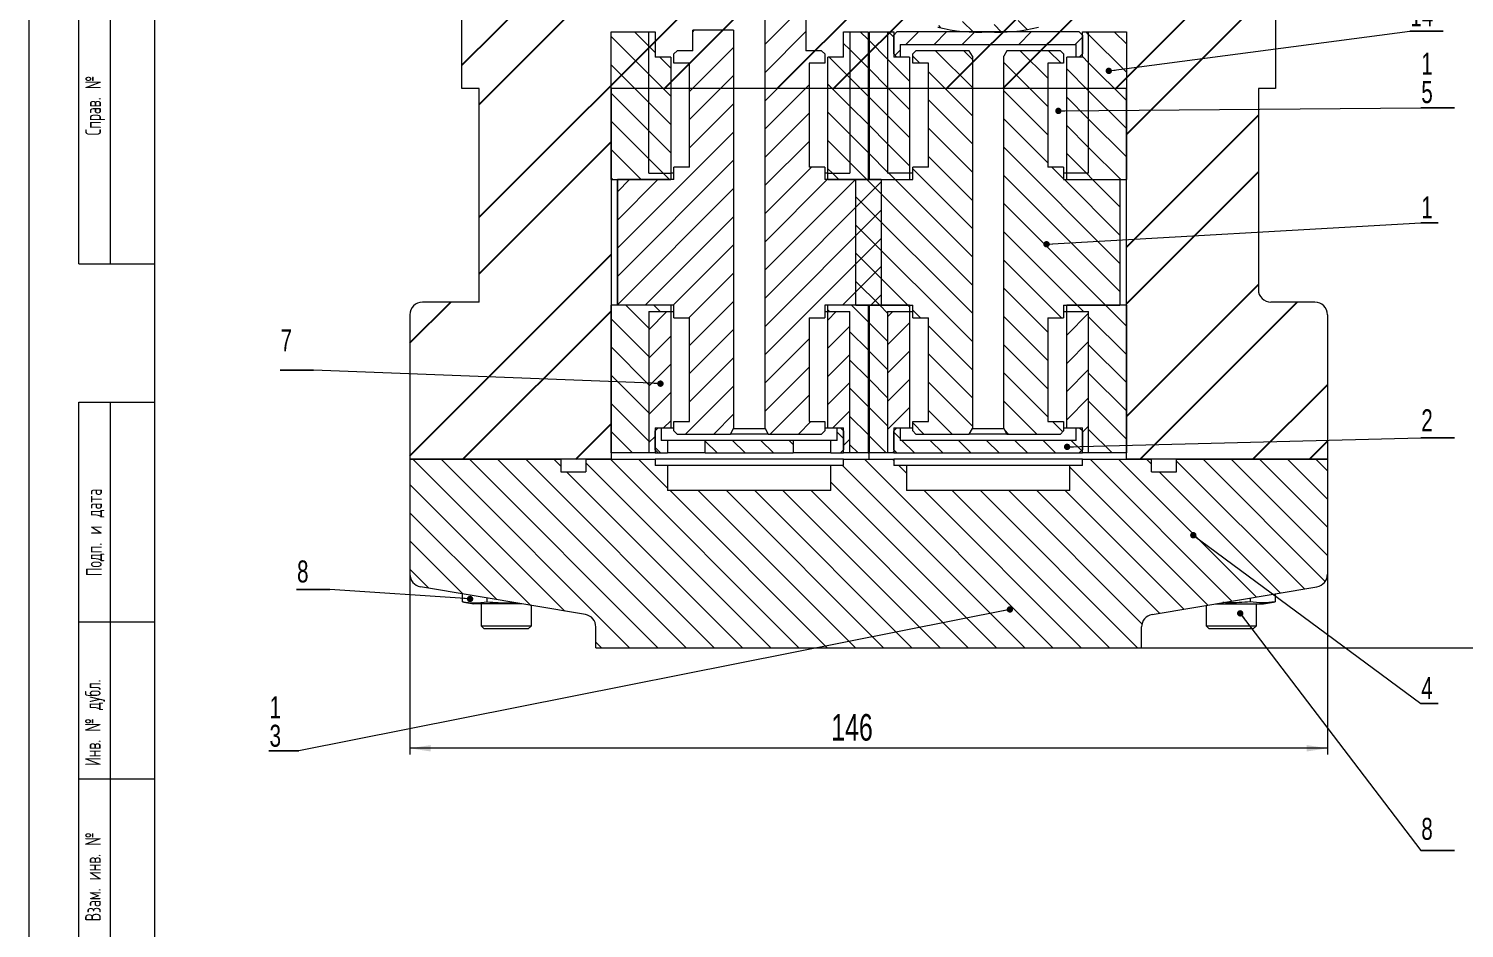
# Model space of a CAD drawing. Header units: millimetres. Extents: x 0 to 420, y -122 to 297.
# Drawn here: x 0 to 228.4, y 66.3 to 209.4 of the extents above; entities that cross this region are included whole.
import ezdxf

# ---------------------------------------------------------------- set-up
doc = ezdxf.new("R2010")
doc.units = ezdxf.units.MM
doc.layers.add('ОСЕВЫЕ', color=7, linetype='Continuous')
doc.styles.add('SLDTEXTSTYLE0', font='TXT', dxfattribs={"width": 0.7})
doc.styles.add('SLDTEXTSTYLE3', font='TXT', dxfattribs={"width": 0.605, "bigfont": 'bigfont'})
doc.dimstyles.new('SLDDIMSTYLE0', dxfattribs={"dimtxt": 4.10931, "dimasz": 3.302, "dimexe": 0, "dimexo": 0.0625, "dimgap": 1.027327, "dimtad": 2, "dimdec": 3, "dimrnd": 1e-09, "dimzin": 12, "dimdsep": 46, "dimtxsty": 'SLDTEXTSTYLE0', "dimsah": 1, "dimcen": 0.09, "dimadec": 0, "dimazin": 3, "dimtfac": 1, "dimtdec": 3, "dimtofl": 0, "dimtmove": 0, "dimatfit": 3, "dimfxl": 1, "dimfrac": 2, "dimtolj": 1, "dimtzin": 12, "dimarcsym": 0})

# ---------------------------------------------------------------- blocks, each defined once
blk = doc.blocks.new('SW_NOTE_2')
at = {"color": 0, "linetype": 'Continuous', "lineweight": 0}
for p, q in [((-0.1, -4.18), (4.64, -4.18)), ((4.64, -4.18), (-0.1, -4.18)), ((-0.1, -4.18), (4.64, -4.18)), ((4.64, -4.18), (-0.1, -4.18)), ((-0.1, -4.18), (4.64, -4.18)), ((4.64, -4.18), (-0.1, -4.18))]:
    blk.add_line(p, q, dxfattribs=at)
at = {"color": 0, "linetype": 'Continuous', "lineweight": 0, "char_height": 3.5, "attachment_point": 1, "style": 'SLDTEXTSTYLE0'}
for s, insert in [('1', (0, 4.51)), ('3', (0, -0.01))]:
    blk.add_mtext(s, dxfattribs=dict(at, insert=insert))
blk = doc.blocks.new('_DOT')
at = {"color": 0, "linetype": 'ByBlock', "lineweight": -2}
blk.add_line((-0.5, 0), (-1, 0), dxfattribs=at)
at = {"color": 0, "linetype": 'ByBlock', "const_width": 0.5}
blk.add_lwpolyline([(-0.25, 0, 1), (0.25, 0, 1)], format="xyb", close=True, dxfattribs=at)
blk = doc.blocks.new('_D_1')
at = {"color": 7, "linetype": 'Continuous', "lineweight": 0}
for p, q in [((121.06, 258.93), (259.66, 258.93)), ((258.66, 258.93), (258.66, 110.93)), ((177.08, 110.93), (259.66, 110.93))]:
    blk.add_line(p, q, dxfattribs=at)
for points in [[(258.66, 258.93), (258.15, 255.63), (259.17, 255.63)], [(258.66, 110.93), (259.17, 114.23), (258.15, 114.23)]]:
    blk.add_solid(points, dxfattribs=at)
at = {"color": 7, "linetype": 'Continuous', "lineweight": 0, "insert": (253.2, 174.56), "char_height": 4.233, "attachment_point": 1, "rotation": 90, "style": 'SLDTEXTSTYLE0'}
blk.add_mtext('148', dxfattribs=at)
blk = doc.blocks.new('_D_2')
at = {"color": 7, "linetype": 'Continuous', "lineweight": 0}
for p, q in [((60.66, 140.93), (60.66, 93.93)), ((206.66, 140.93), (206.66, 93.93)), ((206.66, 94.93), (60.66, 94.93))]:
    blk.add_line(p, q, dxfattribs=at)
for points in [[(60.66, 94.93), (63.96, 94.42), (63.96, 95.44)], [(206.66, 94.93), (203.36, 95.44), (203.36, 94.42)]]:
    blk.add_solid(points, dxfattribs=at)
at = {"color": 7, "linetype": 'Continuous', "lineweight": 0, "insert": (127.7, 100.38), "char_height": 4.233, "attachment_point": 1, "style": 'SLDTEXTSTYLE0'}
blk.add_mtext('146', dxfattribs=at)
blk = doc.blocks.new('SW_NOTE_8')
at = {"color": 0, "linetype": 'Continuous', "lineweight": 0}
for p, q in [((-0.08, 0.25), (5.25, 0.25)), ((5.25, 0.25), (-0.08, 0.25)), ((-0.08, 0.25), (5.25, 0.25)), ((5.25, 0.25), (-0.08, 0.25)), ((-0.08, 0.25), (5.25, 0.25)), ((5.25, 0.25), (-0.08, 0.25))]:
    blk.add_line(p, q, dxfattribs=at)
at = {"color": 0, "linetype": 'Continuous', "lineweight": 0, "insert": (0, 4.51), "char_height": 3.5, "attachment_point": 1, "style": 'SLDTEXTSTYLE0'}
blk.add_mtext('14', dxfattribs=at)
blk = doc.blocks.new('SW_NOTE_9')
at = {"color": 0, "linetype": 'Continuous', "lineweight": 0}
for p, q in [((-0.05, -4.24), (5.27, -4.24)), ((5.27, -4.24), (-0.05, -4.24)), ((-0.05, -4.24), (5.27, -4.24)), ((5.27, -4.24), (-0.05, -4.24)), ((-0.05, -4.24), (5.27, -4.24)), ((5.27, -4.24), (-0.05, -4.24))]:
    blk.add_line(p, q, dxfattribs=at)
at = {"color": 0, "linetype": 'Continuous', "lineweight": 0, "char_height": 3.5, "attachment_point": 1, "style": 'SLDTEXTSTYLE0'}
for s, insert in [('1', (0, 4.51)), ('5', (0, -0.01))]:
    blk.add_mtext(s, dxfattribs=dict(at, insert=insert))
blk = doc.blocks.new('SW_NOTE_10')
at = {"color": 0, "linetype": 'Continuous', "lineweight": 0}
for p, q in [((-0.05, 0.28), (2.67, 0.28)), ((2.67, 0.28), (-0.05, 0.28)), ((-0.05, 0.28), (2.67, 0.28)), ((2.67, 0.28), (-0.05, 0.28)), ((-0.05, 0.28), (2.67, 0.28)), ((2.67, 0.28), (-0.05, 0.28))]:
    blk.add_line(p, q, dxfattribs=at)
at = {"color": 0, "linetype": 'Continuous', "lineweight": 0, "insert": (0, 4.51), "char_height": 3.5, "attachment_point": 1, "style": 'SLDTEXTSTYLE0'}
blk.add_mtext('1', dxfattribs=at)
blk = doc.blocks.new('SW_NOTE_11')
at = {"color": 0, "linetype": 'Continuous', "lineweight": 0}
for p, q in [((-0.05, -0.04), (5.27, -0.04)), ((5.27, -0.04), (-0.05, -0.04)), ((-0.05, -0.04), (5.27, -0.04)), ((5.27, -0.04), (-0.05, -0.04)), ((-0.05, -0.04), (5.27, -0.04)), ((5.27, -0.04), (-0.05, -0.04))]:
    blk.add_line(p, q, dxfattribs=at)
at = {"color": 0, "linetype": 'Continuous', "lineweight": 0, "insert": (0, 4.51), "char_height": 3.5, "attachment_point": 1, "style": 'SLDTEXTSTYLE0'}
blk.add_mtext('2', dxfattribs=at)
blk = doc.blocks.new('SW_NOTE_12')
at = {"color": 0, "linetype": 'Continuous', "lineweight": 0}
for p, q in [((-0.05, 0.29), (2.67, 0.29)), ((2.67, 0.29), (-0.05, 0.29)), ((-0.05, 0.29), (2.67, 0.29)), ((2.67, 0.29), (-0.05, 0.29)), ((-0.05, 0.29), (2.67, 0.29)), ((2.67, 0.29), (-0.05, 0.29))]:
    blk.add_line(p, q, dxfattribs=at)
at = {"color": 0, "linetype": 'Continuous', "lineweight": 0, "insert": (0, 4.51), "char_height": 3.5, "attachment_point": 1, "style": 'SLDTEXTSTYLE0'}
blk.add_mtext('4', dxfattribs=at)
blk = doc.blocks.new('SW_NOTE_13')
at = {"color": 0, "linetype": 'Continuous', "lineweight": 0}
for p, q in [((-0.05, -0.7), (5.27, -0.7)), ((5.27, -0.7), (-0.05, -0.7)), ((-0.05, -0.7), (5.27, -0.7)), ((5.27, -0.7), (-0.05, -0.7)), ((-0.05, -0.7), (5.27, -0.7)), ((5.27, -0.7), (-0.05, -0.7))]:
    blk.add_line(p, q, dxfattribs=at)
at = {"color": 0, "linetype": 'Continuous', "lineweight": 0, "insert": (0, 4.51), "char_height": 3.5, "attachment_point": 1, "style": 'SLDTEXTSTYLE0'}
blk.add_mtext('8', dxfattribs=at)
blk = doc.blocks.new('SW_NOTE_14')
at = {"color": 0, "linetype": 'Continuous', "lineweight": 0}
for p, q in [((-0.1, -0.12), (5.23, -0.12)), ((5.23, -0.12), (-0.1, -0.12)), ((-0.1, -0.12), (5.23, -0.12)), ((5.23, -0.12), (-0.1, -0.12)), ((-0.1, -0.12), (5.23, -0.12)), ((5.23, -0.12), (-0.1, -0.12))]:
    blk.add_line(p, q, dxfattribs=at)
at = {"color": 0, "linetype": 'Continuous', "lineweight": 0, "insert": (0, 4.51), "char_height": 3.5, "attachment_point": 1, "style": 'SLDTEXTSTYLE0'}
blk.add_mtext('8', dxfattribs=at)
blk = doc.blocks.new('SW_NOTE_15')
at = {"color": 0, "linetype": 'Continuous', "lineweight": 0}
for p, q in [((-0.07, -2.01), (5.25, -2.01)), ((5.25, -2.01), (-0.07, -2.01)), ((-0.07, -2.01), (5.25, -2.01)), ((5.25, -2.01), (-0.07, -2.01)), ((-0.07, -2.01), (5.25, -2.01)), ((5.25, -2.01), (-0.07, -2.01))]:
    blk.add_line(p, q, dxfattribs=at)
at = {"color": 0, "linetype": 'Continuous', "lineweight": 0, "insert": (0, 4.51), "char_height": 3.5, "attachment_point": 1, "style": 'SLDTEXTSTYLE0'}
blk.add_mtext('7', dxfattribs=at)

msp = doc.modelspace()

# ---------------------------------------------------------------- hatches: boundary and pattern name
at = {"linetype": 'Continuous', "lineweight": 0}
h = msp.add_hatch(dxfattribs=at)
h.set_pattern_fill('ANSI31', style=0)
edge = h.paths.add_edge_path(flags=0)
edge.add_line((124.1617, 146.9274), (124.1617, 163.4274))
edge.add_line((124.1617, 163.4274), (126.6617, 163.4274))
edge.add_line((126.6617, 163.4274), (126.6617, 165.4274))
edge.add_line((126.6617, 165.4274), (135.6617, 165.4274))
edge.add_line((135.6617, 165.4274), (135.6617, 185.4274))
edge.add_line((135.6617, 185.4274), (126.6617, 185.4274))
edge.add_line((126.6617, 185.4274), (126.6617, 187.4274))
edge.add_line((126.6617, 187.4274), (124.1617, 187.4274))
edge.add_line((124.1617, 187.4274), (124.1617, 203.9274))
edge.add_line((124.1617, 203.9274), (126.6617, 203.9274))
edge.add_line((126.6617, 203.9274), (126.6617, 205.4274))
edge.add_line((126.6617, 205.4274), (126.1617, 205.9274))
edge.add_line((126.1617, 205.9274), (123.6617, 205.9274))
edge.add_line((123.6617, 205.9274), (123.6617, 233.9274))
edge.add_line((123.6617, 233.9274), (123.1617, 233.9274))
edge.add_arc((123.1617, 235.9274), 2, 180, 270, ccw=False)
edge.add_line((121.1617, 235.9274), (121.1617, 236.9274))
edge.add_line((121.1617, 236.9274), (121.2512, 236.9274))
edge.add_spline(control_points=[(121.2512, 236.9274), (121.332, 237.007), (121.4139, 237.0854), (121.4967, 237.1628), (121.5795, 237.2402), (121.6633, 237.3167), (121.7478, 237.3922), (121.8176, 237.4546), (121.8879, 237.5165), (121.9586, 237.5778)], knot_values=[0, 0, 0, 0, 0.00034012, 0.00034012, 0.00034012, 0.00068022, 0.00068022, 0.00068022, 0.00096102, 0.00096102, 0.00096102, 0.00096102], weights=[1, 1, 1, 1, 1, 1, 1, 1, 1, 1], degree=3, periodic=0)
edge.add_line((121.9586, 237.5778), (121.9586, 256.2771))
edge.add_spline(control_points=[(121.9586, 256.2771), (121.8879, 256.3384), (121.8176, 256.4002), (121.7478, 256.4626), (121.6633, 256.5382), (121.5795, 256.6146), (121.4967, 256.692), (121.4139, 256.7695), (121.332, 256.8479), (121.2512, 256.9274)], knot_values=[0.00156653, 0.00156653, 0.00156653, 0.00156653, 0.00184735, 0.00184735, 0.00184735, 0.00218746, 0.00218746, 0.00218746, 0.00252759, 0.00252759, 0.00252759, 0.00252759], weights=[1, 1, 1, 1, 1, 1, 1, 1, 1, 1], degree=3, periodic=0)
edge.add_line((121.2512, 256.9274), (121.1617, 256.9274))
edge.add_line((121.1617, 256.9274), (121.1617, 258.8274))
edge.add_line((121.1617, 258.8274), (121.0617, 258.9274))
edge.add_line((121.0617, 258.9274), (116.3617, 258.9274))
edge.add_line((116.3617, 258.9274), (115.8617, 258.0614))
edge.add_line((115.8617, 258.0614), (115.8617, 251.9274))
edge.add_line((115.8617, 251.9274), (113.4617, 251.9274))
edge.add_line((113.4617, 251.9274), (113.4617, 258.0614))
edge.add_line((113.4617, 258.0614), (112.9617, 258.9274))
edge.add_line((112.9617, 258.9274), (108.2617, 258.9274))
edge.add_line((108.2617, 258.9274), (108.1617, 258.8274))
edge.add_line((108.1617, 258.8274), (108.1617, 256.9274))
edge.add_line((108.1617, 256.9274), (108.0721, 256.9274))
edge.add_spline(control_points=[(108.0721, 256.9274), (107.9368, 256.7941), (107.7982, 256.664), (107.6574, 256.5364), (107.5884, 256.4738), (107.5187, 256.4118), (107.4487, 256.3503), (107.4208, 256.3258), (107.3928, 256.3014), (107.3647, 256.2771)], knot_values=[0, 0, 0, 0, 0.00057, 0.00057, 0.00057, 0.0008496, 0.0008496, 0.0008496, 0.00096095, 0.00096095, 0.00096095, 0.00096095], weights=[1, 1, 1, 1, 1, 1, 1, 1, 1, 1], degree=3, periodic=0)
edge.add_line((107.3647, 256.2771), (107.3647, 237.5778))
edge.add_spline(control_points=[(107.3647, 237.5778), (107.3928, 237.5535), (107.4208, 237.5291), (107.4487, 237.5046), (107.5187, 237.4431), (107.5884, 237.3811), (107.6574, 237.3185), (107.7982, 237.1909), (107.9368, 237.0608), (108.0721, 236.9274)], knot_values=[0.00156655, 0.00156655, 0.00156655, 0.00156655, 0.00167792, 0.00167792, 0.00167792, 0.00195755, 0.00195755, 0.00195755, 0.00252763, 0.00252763, 0.00252763, 0.00252763], weights=[1, 1, 1, 1, 1, 1, 1, 1, 1, 1], degree=3, periodic=0)
edge.add_line((108.0721, 236.9274), (108.1617, 236.9274))
edge.add_line((108.1617, 236.9274), (108.1617, 235.9274))
edge.add_arc((106.1617, 235.9274), 2, 270, 360, ccw=False)
edge.add_line((106.1617, 233.9274), (105.6617, 233.9274))
edge.add_line((105.6617, 233.9274), (105.6617, 210.9881))
edge.add_line((105.6617, 210.9881), (112.1617, 210.9881))
edge.add_line((112.1617, 210.9881), (112.1617, 218.9274))
edge.add_line((112.1617, 218.9274), (117.1617, 218.9274))
edge.add_line((117.1617, 218.9274), (117.1617, 145.7935))
edge.add_line((117.1617, 145.7935), (117.6617, 144.9274))
edge.add_line((117.6617, 144.9274), (126.1617, 144.9274))
edge.add_line((126.1617, 144.9274), (126.6617, 145.4274))
edge.add_line((126.6617, 145.4274), (126.6617, 146.9274))
edge.add_line((126.6617, 146.9274), (124.1617, 146.9274))
at = {"linetype": 'Continuous'}
h = msp.add_hatch(dxfattribs=at)
h.set_pattern_fill('ANSI32', scale=2, style=0)
edge = h.paths.add_edge_path(flags=0)
edge.add_arc((197.6617, 167.9274), 2, 180, 270, ccw=False)
edge.add_line((195.6617, 167.9274), (195.6617, 199.9274))
edge.add_line((195.6617, 199.9274), (198.4117, 199.9274))
edge.add_line((198.4117, 199.9274), (198.4117, 214.9274))
edge.add_line((198.4117, 214.9274), (198.4202, 214.9274))
edge.add_line((198.4202, 214.9274), (198.4202, 228.9274))
edge.add_line((198.4202, 228.9274), (136.6371, 228.9274))
edge.add_line((136.6371, 228.9274), (136.6371, 231.9274))
edge.add_line((136.6371, 231.9274), (131.6617, 231.9274))
edge.add_line((131.6617, 231.9274), (131.6617, 215.9274))
edge.add_line((131.6617, 215.9274), (128.6617, 215.9274))
edge.add_line((128.6617, 215.9274), (128.6617, 214.9274))
edge.add_line((128.6617, 214.9274), (100.6617, 214.9274))
edge.add_line((100.6617, 214.9274), (100.6617, 215.9274))
edge.add_line((100.6617, 215.9274), (97.6617, 215.9274))
edge.add_line((97.6617, 215.9274), (97.6617, 239.9274))
edge.add_line((97.6617, 239.9274), (92.6617, 239.9274))
edge.add_line((92.6617, 239.9274), (92.6617, 240.9274))
edge.add_line((92.6617, 240.9274), (90.6617, 240.9274))
edge.add_line((90.6617, 240.9274), (90.6617, 243.9274))
edge.add_line((90.6617, 243.9274), (92.6617, 243.9274))
edge.add_line((92.6617, 243.9274), (92.6617, 245.9274))
edge.add_line((92.6617, 245.9274), (79.6617, 245.9274))
edge.add_line((79.6617, 245.9274), (79.6617, 239.9274))
edge.add_line((79.6617, 239.9274), (69.9667, 239.9274))
edge.add_line((69.9667, 239.9274), (69.9667, 229.9274))
edge.add_line((69.9667, 229.9274), (70.0179, 229.9274))
edge.add_line((70.0179, 229.9274), (70.0179, 214.9274))
edge.add_line((70.0179, 214.9274), (68.9117, 214.9274))
edge.add_line((68.9117, 214.9274), (68.9117, 199.9274))
edge.add_line((68.9117, 199.9274), (71.6617, 199.9274))
edge.add_line((71.6617, 199.9274), (71.6617, 165.9274))
edge.add_line((71.6617, 165.9274), (62.6617, 165.9274))
edge.add_arc((62.6617, 163.9274), 2, 90, 180)
edge.add_line((60.6617, 163.9274), (60.6617, 140.9274))
edge.add_line((60.6617, 140.9274), (92.6617, 140.9274))
edge.add_line((92.6617, 140.9274), (92.6617, 199.9274))
edge.add_line((92.6617, 199.9274), (174.6617, 199.9274))
edge.add_line((174.6617, 199.9274), (174.6617, 140.9274))
edge.add_line((174.6617, 140.9274), (206.6617, 140.9274))
edge.add_line((206.6617, 140.9274), (206.6617, 163.9274))
edge.add_arc((204.6617, 163.9274), 2, 0, 90)
edge.add_line((204.6617, 165.9274), (197.6617, 165.9274))
h.paths.add_polyline_path([(164.1617, 218.9274), (164.1617, 214.9274), (141.1617, 214.9274), (141.1617, 218.9274)], flags=0)
at = {"linetype": 'Continuous', "lineweight": 0}
h = msp.add_hatch(dxfattribs=at)
h.set_pattern_fill('ANSI31', angle=90, style=0)
edge = h.paths.add_edge_path(flags=0)
edge.add_line((142.6617, 213.7705), (141.1617, 213.7815))
edge.add_line((141.1617, 213.7815), (141.1617, 210.9274))
edge.add_line((141.1617, 210.9274), (145.6617, 210.9274))
edge.add_line((145.6617, 210.9274), (145.6617, 209.9274))
edge.add_line((145.6617, 209.9274), (144.6617, 209.9274))
edge.add_line((144.6617, 209.9274), (144.6617, 209.6889))
edge.add_arc((151.0955, 234.8802), 26, 255.672938, 273.453338)
edge.add_arc((154.2278, 234.8802), 26, 266.546662, 284.327062)
edge.add_line((160.6617, 209.6889), (160.6617, 209.9274))
edge.add_line((160.6617, 209.9274), (159.6617, 209.9274))
edge.add_line((159.6617, 209.9274), (159.6617, 210.9274))
edge.add_line((159.6617, 210.9274), (164.1617, 210.9274))
edge.add_line((164.1617, 210.9274), (164.1617, 213.7815))
edge.add_line((164.1617, 213.7815), (162.6617, 213.7705))
edge.add_line((162.6617, 213.7705), (162.6617, 216.2713))
edge.add_line((162.6617, 216.2713), (164.1617, 216.2823))
edge.add_line((164.1617, 216.2823), (164.1617, 218.9274))
edge.add_line((164.1617, 218.9274), (158.6617, 218.9274))
edge.add_line((158.6617, 218.9274), (158.6617, 210.9274))
edge.add_line((158.6617, 210.9274), (152.6617, 209.9274))
edge.add_line((152.6617, 209.9274), (146.6617, 210.9274))
edge.add_line((146.6617, 210.9274), (146.6617, 218.9274))
edge.add_line((146.6617, 218.9274), (141.1617, 218.9274))
edge.add_line((141.1617, 218.9274), (141.1617, 216.2823))
edge.add_line((141.1617, 216.2823), (142.6617, 216.2713))
edge.add_line((142.6617, 216.2713), (142.6617, 213.7705))
h = msp.add_hatch(dxfattribs=at)
h.set_pattern_fill('ANSI31', angle=90, style=0)
h.paths.add_polyline_path([(92.6617, 208.9274), (92.6617, 185.4274), (102.1617, 185.4274), (102.1617, 186.4274), (98.6617, 186.4274), (98.6617, 208.9274)], flags=0)
h = msp.add_hatch(dxfattribs=at)
h.set_pattern_fill('ANSI31', style=0)
h.paths.add_polyline_path([(93.6713, 185.4274), (93.6713, 165.4274), (102.6617, 165.4274), (102.6617, 163.4274), (105.1617, 163.4274), (105.1617, 146.9274), (102.6617, 146.9274), (102.6617, 145.4274), (103.1617, 144.9274), (111.6617, 144.9274), (112.1617, 145.7935), (112.1617, 209.1833), (105.6617, 209.1833), (105.6617, 205.9274), (103.1617, 205.9274), (102.6617, 205.4274), (102.6617, 203.9274), (105.1617, 203.9274), (105.1617, 187.4274), (102.6617, 187.4274), (102.6617, 185.4274)], flags=0)
h = msp.add_hatch(dxfattribs=at)
h.set_pattern_fill('ANSI31', angle=90, style=0)
h.paths.add_polyline_path([(98.6617, 208.9274), (98.6617, 186.4274), (102.1617, 186.4274), (102.1617, 204.9274), (99.6617, 204.9274), (99.6617, 208.9274)], flags=0)
h = msp.add_hatch(dxfattribs=at)
h.set_pattern_fill('ANSI31', angle=90, style=0)
h.paths.add_polyline_path([(133.5588, 185.4274), (133.5588, 208.9274), (130.6617, 208.9274), (130.6617, 186.4274), (127.1617, 186.4274), (127.1617, 185.4274)], flags=0)
h = msp.add_hatch(dxfattribs=at)
h.set_pattern_fill('ANSI31', angle=90, style=0)
h.paths.add_polyline_path([(130.6617, 186.4274), (130.6617, 208.9274), (129.6617, 208.9274), (129.6617, 204.9274), (127.1617, 204.9274), (127.1617, 186.4274)], flags=0)
h = msp.add_hatch(dxfattribs=at)
h.set_pattern_fill('ANSI31', angle=90, style=0)
h.paths.add_polyline_path([(133.7645, 208.9274), (133.7645, 185.4274), (140.1617, 185.4274), (140.1617, 186.4274), (136.6617, 186.4274), (136.6617, 208.9274)], flags=0)
h = msp.add_hatch(dxfattribs=at)
h.set_pattern_fill('ANSI31', angle=90, style=0)
h.paths.add_polyline_path([(136.6617, 208.9274), (136.6617, 186.4274), (140.1617, 186.4274), (140.1617, 204.9274), (137.6617, 204.9274), (137.6617, 208.9274)], flags=0)
h = msp.add_hatch(dxfattribs=at)
h.set_pattern_fill('ANSI31', style=0)
h.paths.add_polyline_path([(137.6617, 208.4274), (137.6617, 205.4274), (138.1617, 204.9274), (138.6617, 204.9274), (138.6617, 206.9274), (166.6617, 206.9274), (166.6617, 204.9274), (167.1617, 204.9274), (167.6617, 205.4274), (167.6617, 208.4274), (167.1617, 208.9274), (138.1617, 208.9274)], flags=0)
h = msp.add_hatch(dxfattribs=at)
h.set_pattern_fill('ANSI31', angle=90, style=0)
h.paths.add_polyline_path([(168.6617, 186.4274), (168.6617, 208.9274), (167.6617, 208.9274), (167.6617, 204.9274), (165.1617, 204.9274), (165.1617, 186.4274)], flags=0)
h = msp.add_hatch(dxfattribs=at)
h.set_pattern_fill('ANSI31', angle=90, style=0)
h.paths.add_polyline_path([(174.6617, 185.4274), (174.6617, 208.9274), (168.6617, 208.9274), (168.6617, 186.4274), (165.1617, 186.4274), (165.1617, 185.4274)], flags=0)
h = msp.add_hatch(dxfattribs=at)
h.set_pattern_fill('ANSI31', angle=90, style=0)
h.paths.add_polyline_path([(140.6617, 185.4274), (131.6379, 185.4274), (131.6379, 165.4274), (140.6617, 165.4274), (140.6617, 163.4274), (143.1617, 163.4274), (143.1617, 146.9274), (140.6617, 146.9274), (140.6617, 145.4274), (141.1617, 144.9274), (149.6617, 144.9274), (150.1617, 145.7935), (150.1617, 205.0614), (149.6617, 205.9274), (141.1617, 205.9274), (140.6617, 205.4274), (140.6617, 203.9274), (143.1617, 203.9274), (143.1617, 187.4274), (140.6617, 187.4274)], flags=0)
h = msp.add_hatch(dxfattribs=at)
h.set_pattern_fill('ANSI31', angle=90, style=0)
h.paths.add_polyline_path([(173.6439, 185.4274), (164.6617, 185.4274), (164.6617, 187.4274), (162.1617, 187.4274), (162.1617, 203.9274), (164.6617, 203.9274), (164.6617, 205.4274), (164.1617, 205.9274), (155.6617, 205.9274), (155.1617, 205.0614), (155.1617, 145.7935), (155.6617, 144.9274), (164.1617, 144.9274), (164.6617, 145.4274), (164.6617, 146.9274), (162.1617, 146.9274), (162.1617, 163.4274), (164.6617, 163.4274), (164.6617, 165.4274), (173.6439, 165.4274)], flags=0)
h = msp.add_hatch(dxfattribs=at)
h.set_pattern_fill('ANSI31', angle=90, style=0)
h.paths.add_polyline_path([(92.6617, 165.4274), (92.6617, 141.9274), (98.6617, 141.9274), (98.6617, 164.4274), (102.1617, 164.4274), (102.1617, 165.4274)], flags=0)
h = msp.add_hatch(dxfattribs=at)
h.set_pattern_fill('ANSI31', angle=90, style=0)
h.paths.add_polyline_path([(133.55, 141.9274), (133.55, 165.4274), (127.1617, 165.4274), (127.1617, 164.4274), (130.6617, 164.4274), (130.6617, 141.9274)], flags=0)
h = msp.add_hatch(dxfattribs=at)
h.set_pattern_fill('ANSI31', angle=90, style=0)
h.paths.add_polyline_path([(133.7733, 165.4274), (133.7733, 141.9274), (136.6617, 141.9274), (136.6617, 164.4274), (140.1617, 164.4274), (140.1617, 165.4274)], flags=0)
h = msp.add_hatch(dxfattribs=at)
h.set_pattern_fill('ANSI31', angle=90, style=0)
h.paths.add_polyline_path([(174.6617, 141.9274), (174.6617, 165.4274), (165.1617, 165.4274), (165.1617, 164.4274), (168.6617, 164.4274), (168.6617, 141.9274)], flags=0)
h = msp.add_hatch(dxfattribs=at)
h.set_pattern_fill('ANSI31', style=0)
h.paths.add_polyline_path([(98.6617, 164.4274), (98.6617, 141.9274), (99.6617, 141.9274), (99.6617, 145.9274), (102.1617, 145.9274), (102.1617, 164.4274)], flags=0)
h = msp.add_hatch(dxfattribs=at)
h.set_pattern_fill('ANSI31', style=0)
h.paths.add_polyline_path([(130.6617, 141.9274), (130.6617, 164.4274), (127.1617, 164.4274), (127.1617, 145.9274), (129.6617, 145.9274), (129.6617, 141.9274)], flags=0)
h = msp.add_hatch(dxfattribs=at)
h.set_pattern_fill('ANSI31', style=0)
h.paths.add_polyline_path([(136.6617, 164.4274), (136.6617, 141.9274), (137.6617, 141.9274), (137.6617, 145.9274), (140.1617, 145.9274), (140.1617, 164.4274)], flags=0)
h = msp.add_hatch(dxfattribs=at)
h.set_pattern_fill('ANSI31', style=0)
h.paths.add_polyline_path([(168.6617, 141.9274), (168.6617, 164.4274), (165.1617, 164.4274), (165.1617, 145.9274), (167.6617, 145.9274), (167.6617, 141.9274)], flags=0)
h = msp.add_hatch(dxfattribs=at)
h.set_pattern_fill('ANSI31', angle=90, style=0)
h.paths.add_polyline_path([(101.6697, 141.9274), (101.6697, 143.9274), (100.6617, 143.9274), (100.6617, 145.9274), (100.1617, 145.9274), (99.6617, 145.4274), (99.6617, 142.4274), (100.1617, 141.9274)], flags=0)
h = msp.add_hatch(dxfattribs=at)
h.set_pattern_fill('ANSI31', angle=90, style=0)
h.paths.add_polyline_path([(107.6573, 143.9274), (107.6573, 141.9274), (121.6677, 141.9274), (121.6677, 143.9274)], flags=0)
h = msp.add_hatch(dxfattribs=at)
h.set_pattern_fill('ANSI31', angle=90, style=0)
h.paths.add_polyline_path([(128.6617, 145.9274), (128.6617, 143.9274), (127.6556, 143.9274), (127.6556, 141.9274), (129.1617, 141.9274), (129.6617, 142.4274), (129.6617, 145.4274), (129.1617, 145.9274)], flags=0)
h = msp.add_hatch(dxfattribs=at)
h.set_pattern_fill('ANSI31', angle=90, style=0)
h.paths.add_polyline_path([(167.6617, 142.4274), (167.6617, 145.4274), (167.1617, 145.9274), (166.6617, 145.9274), (166.6617, 143.9274), (138.6617, 143.9274), (138.6617, 145.9274), (138.1617, 145.9274), (137.6617, 145.4274), (137.6617, 142.4274), (138.1617, 141.9274), (167.1617, 141.9274)], flags=0)
h = msp.add_hatch(dxfattribs=at)
h.set_pattern_fill('ANSI31', angle=90, style=0)
edge = h.paths.add_edge_path(flags=0)
edge.add_line((84.6617, 140.9274), (60.6617, 140.9274))
edge.add_line((60.6617, 140.9274), (60.6617, 122.6177))
edge.add_arc((62.6617, 122.6177), 2, 180, 260.405932)
edge.add_line((62.3283, 120.6457), (88.5754, 116.2092))
edge.add_arc((88.2421, 114.2371), 2, 0, 80.405932, ccw=False)
edge.add_line((90.2421, 114.2371), (90.2421, 110.9274))
edge.add_line((90.2421, 110.9274), (177.0813, 110.9274))
edge.add_line((177.0813, 110.9274), (177.0813, 114.2371))
edge.add_arc((179.0813, 114.2371), 2, 99.594068, 180, ccw=False)
edge.add_line((178.7479, 116.2092), (204.995, 120.6457))
edge.add_arc((204.6617, 122.6177), 2, 279.594068, 360)
edge.add_line((206.6617, 122.6177), (206.6617, 140.9274))
edge.add_line((206.6617, 140.9274), (182.6617, 140.9274))
edge.add_line((182.6617, 140.9274), (182.6617, 138.9274))
edge.add_line((182.6617, 138.9274), (178.6617, 138.9274))
edge.add_line((178.6617, 138.9274), (178.6617, 140.9274))
edge.add_line((178.6617, 140.9274), (167.6617, 140.9274))
edge.add_line((167.6617, 140.9274), (167.6617, 139.9274))
edge.add_line((167.6617, 139.9274), (165.6617, 139.9274))
edge.add_line((165.6617, 139.9274), (165.6617, 135.9274))
edge.add_line((165.6617, 135.9274), (139.6617, 135.9274))
edge.add_line((139.6617, 135.9274), (139.6617, 139.9274))
edge.add_line((139.6617, 139.9274), (137.6617, 139.9274))
edge.add_line((137.6617, 139.9274), (137.6617, 140.9274))
edge.add_line((137.6617, 140.9274), (129.6617, 140.9274))
edge.add_line((129.6617, 140.9274), (129.6617, 139.9274))
edge.add_line((129.6617, 139.9274), (127.6617, 139.9274))
edge.add_line((127.6617, 139.9274), (127.6617, 135.9274))
edge.add_line((127.6617, 135.9274), (101.6617, 135.9274))
edge.add_line((101.6617, 135.9274), (101.6617, 139.9274))
edge.add_line((101.6617, 139.9274), (99.6617, 139.9274))
edge.add_line((99.6617, 139.9274), (99.6617, 140.9274))
edge.add_line((99.6617, 140.9274), (88.6617, 140.9274))
edge.add_line((88.6617, 140.9274), (88.6617, 138.9274))
edge.add_line((88.6617, 138.9274), (84.6617, 138.9274))
edge.add_line((84.6617, 138.9274), (84.6617, 140.9274))

# ---------------------------------------------------------------- linework, layer by layer
at = {"color": 7, "linetype": 'Continuous', "lineweight": 15}
for p, q in [((8, 172), (8, 292)), ((8, 172), (8, 292)), ((13, 172), (13, 292)), ((13, 172), (13, 292)), ((20, 292), (20, 5)), ((20, 292), (20, 5)), ((123.6617, 233.9274), (123.6617, 205.9274)), ((117.1617, 145.7935), (117.1617, 218.9274)), ((68.9117, 199.9274), (68.9117, 214.9274)), ((198.4117, 214.9274), (198.4117, 199.9274)), ((92.6617, 185.4274), (92.6617, 208.9274)), ((92.6617, 208.9274), (98.6617, 208.9274)), ((98.6617, 186.4274), (98.6617, 208.9274)), ((98.6617, 208.9274), (99.6617, 208.9274)), ((99.6617, 208.9274), (99.6617, 204.9274)), ((105.6617, 205.9274), (105.6617, 209.1833)), ((112.1617, 209.1833), (105.6617, 209.1833)), ((112.1617, 209.1833), (112.1617, 145.7935)), ((129.6617, 204.9274), (129.6617, 208.9274)), ((129.6617, 208.9274), (130.6617, 208.9274)), ((130.6617, 208.9274), (130.6617, 186.4274)), ((130.6617, 208.9274), (133.5588, 208.9274)), ((133.5588, 208.9274), (133.5588, 185.4274)), ((133.7645, 185.4274), (133.7645, 208.9274)), ((133.7645, 208.9274), (136.6617, 208.9274)), ((136.6617, 208.9274), (136.6617, 186.4274)), ((136.6617, 208.9274), (137.6617, 208.9274)), ((138.1617, 208.9274), (137.6617, 208.4274)), ((137.6617, 208.9274), (137.6617, 204.9274)), ((137.6617, 205.4274), (137.6617, 208.4274)), ((167.1617, 208.9274), (138.1617, 208.9274)), ((167.6617, 208.4274), (167.1617, 208.9274)), ((167.6617, 204.9274), (167.6617, 208.9274)), ((167.6617, 208.9274), (168.6617, 208.9274)), ((167.6617, 208.4274), (167.6617, 205.4274)), ((168.6617, 186.4274), (168.6617, 208.9274)), ((168.6617, 208.9274), (174.6617, 208.9274)), ((174.6617, 208.9274), (174.6617, 185.4274)), ((103.1617, 205.9274), (102.6617, 205.4274)), ((105.6617, 205.9274), (103.1617, 205.9274)), ((126.1617, 205.9274), (123.6617, 205.9274)), ((126.6617, 205.4274), (126.1617, 205.9274)), ((138.6617, 206.9274), (166.6617, 206.9274)), ((138.6617, 206.9274), (138.6617, 204.9274)), ((141.1617, 205.9274), (140.6617, 205.4274)), ((149.6617, 205.9274), (141.1617, 205.9274)), ((150.1617, 205.0614), (149.6617, 205.9274)), ((155.6617, 205.9274), (155.1617, 205.0614)), ((164.1617, 205.9274), (155.6617, 205.9274)), ((164.6617, 205.4274), (164.1617, 205.9274)), ((166.6617, 204.9274), (166.6617, 206.9274)), ((102.1617, 204.9274), (99.6617, 204.9274)), ((102.1617, 204.9274), (102.1617, 186.4274)), ((102.6617, 203.9274), (102.6617, 205.4274)), ((105.1617, 203.9274), (102.6617, 203.9274)), ((105.1617, 187.4274), (105.1617, 203.9274)), ((126.6617, 203.9274), (124.1617, 203.9274)), ((124.1617, 203.9274), (124.1617, 187.4274)), ((126.6617, 205.4274), (126.6617, 203.9274)), ((127.1617, 186.4274), (127.1617, 204.9274)), ((129.6617, 204.9274), (127.1617, 204.9274)), ((137.6617, 205.4274), (138.1617, 204.9274)), ((140.1617, 204.9274), (137.6617, 204.9274)), ((138.6617, 204.9274), (138.1617, 204.9274)), ((140.1617, 204.9274), (140.1617, 186.4274)), ((140.6617, 203.9274), (140.6617, 205.4274)), ((143.1617, 203.9274), (140.6617, 203.9274)), ((143.1617, 187.4274), (143.1617, 203.9274)), ((150.1617, 205.0614), (150.1617, 145.7935)), ((155.1617, 145.7935), (155.1617, 205.0614)), ((162.1617, 203.9274), (162.1617, 187.4274)), ((164.6617, 203.9274), (162.1617, 203.9274)), ((164.6617, 205.4274), (164.6617, 203.9274)), ((165.1617, 186.4274), (165.1617, 204.9274)), ((167.6617, 204.9274), (165.1617, 204.9274)), ((167.1617, 204.9274), (166.6617, 204.9274)), ((167.1617, 204.9274), (167.6617, 205.4274)), ((71.6617, 199.9274), (68.9117, 199.9274)), ((71.6617, 165.9274), (71.6617, 199.9274)), ((174.6617, 199.9274), (92.6617, 199.9274)), ((92.6617, 199.9274), (92.6617, 140.9274)), ((174.6617, 140.9274), (174.6617, 199.9274)), ((198.4117, 199.9274), (195.6617, 199.9274)), ((195.6617, 199.9274), (195.6617, 167.9274)), ((102.6617, 185.4274), (102.6617, 187.4274)), ((105.1617, 187.4274), (102.6617, 187.4274)), ((126.6617, 187.4274), (124.1617, 187.4274)), ((126.6617, 187.4274), (126.6617, 185.4274)), ((140.6617, 185.4274), (140.6617, 187.4274)), ((143.1617, 187.4274), (140.6617, 187.4274)), ((164.6617, 187.4274), (162.1617, 187.4274)), ((164.6617, 187.4274), (164.6617, 185.4274)), ((92.6617, 185.4274), (102.1617, 185.4274)), ((93.663, 185.4274), (93.663, 165.4274)), ((102.6617, 185.4274), (93.6713, 185.4274)), ((93.6713, 165.4274), (93.6713, 185.4274)), ((98.6617, 186.4274), (102.1617, 186.4274)), ((102.6617, 186.4274), (102.1617, 186.4274)), ((102.1617, 186.4274), (102.1617, 185.4274)), ((127.1617, 186.4274), (126.6617, 186.4274)), ((135.6617, 185.4274), (126.6617, 185.4274)), ((127.1617, 186.4274), (130.6617, 186.4274)), ((127.1617, 185.4274), (127.1617, 186.4274)), ((127.1617, 185.4274), (133.5588, 185.4274)), ((131.6379, 165.4274), (131.6379, 185.4274)), ((131.6379, 185.4274), (140.6617, 185.4274)), ((133.7645, 185.4274), (140.1617, 185.4274)), ((135.6617, 185.4274), (135.6617, 165.4274)), ((140.1617, 186.4274), (136.6617, 186.4274)), ((140.1617, 186.4274), (140.1617, 185.4274)), ((140.6617, 186.4274), (140.1617, 186.4274)), ((165.1617, 186.4274), (164.6617, 186.4274)), ((164.6617, 185.4274), (173.6439, 185.4274)), ((165.1617, 185.4274), (165.1617, 186.4274)), ((168.6617, 186.4274), (165.1617, 186.4274)), ((165.1617, 185.4274), (174.6617, 185.4274)), ((173.6439, 185.4274), (173.6439, 165.4274)), ((173.6483, 165.4274), (173.6483, 185.4274)), ((8, 172), (20, 172)), ((71.6617, 165.9274), (62.6617, 165.9274)), ((92.6617, 141.9274), (92.6617, 165.4274)), ((102.1617, 165.4274), (92.6617, 165.4274)), ((102.6617, 165.4274), (93.6713, 165.4274)), ((102.1617, 165.4274), (102.1617, 164.4274)), ((102.6617, 163.4274), (102.6617, 165.4274)), ((135.6617, 165.4274), (126.6617, 165.4274)), ((126.6617, 165.4274), (126.6617, 163.4274)), ((127.1617, 164.4274), (127.1617, 165.4274)), ((133.55, 165.4274), (127.1617, 165.4274)), ((131.6379, 165.4274), (140.6617, 165.4274)), ((133.55, 165.4274), (133.55, 141.9274)), ((133.6129, 165.4274), (133.6129, 141.9274)), ((133.7733, 141.9274), (133.7733, 165.4274)), ((140.1617, 165.4274), (133.7733, 165.4274)), ((140.1617, 165.4274), (140.1617, 164.4274)), ((140.6617, 163.4274), (140.6617, 165.4274)), ((164.6617, 165.4274), (164.6617, 163.4274)), ((164.6617, 165.4274), (173.6439, 165.4274)), ((165.1617, 164.4274), (165.1617, 165.4274)), ((174.6617, 165.4274), (165.1617, 165.4274)), ((174.6617, 165.4274), (174.6617, 141.9274)), ((204.6617, 165.9274), (197.6617, 165.9274)), ((60.6617, 163.9274), (60.6617, 140.9274)), ((98.6617, 164.4274), (98.6617, 141.9274)), ((98.6617, 164.4274), (102.1617, 164.4274)), ((102.1617, 164.4274), (102.6617, 164.4274)), ((102.1617, 164.4274), (102.1617, 145.9274)), ((102.6617, 163.4274), (105.1617, 163.4274)), ((105.1617, 146.9274), (105.1617, 163.4274)), ((124.1617, 163.4274), (126.6617, 163.4274)), ((124.1617, 163.4274), (124.1617, 146.9274)), ((126.6617, 164.4274), (127.1617, 164.4274)), ((127.1617, 164.4274), (130.6617, 164.4274)), ((127.1617, 145.9274), (127.1617, 164.4274)), ((130.6617, 141.9274), (130.6617, 164.4274)), ((133.6129, 163.8236), (133.6617, 163.8236)), ((133.6617, 163.8236), (133.6617, 140.9274)), ((133.6617, 163.8236), (133.7733, 163.8236)), ((136.6617, 164.4274), (136.6617, 141.9274)), ((136.6617, 164.4274), (140.1617, 164.4274)), ((140.1617, 164.4274), (140.6617, 164.4274)), ((140.1617, 164.4274), (140.1617, 145.9274)), ((140.6617, 163.4274), (143.1617, 163.4274)), ((143.1617, 146.9274), (143.1617, 163.4274)), ((162.1617, 163.4274), (162.1617, 146.9274)), ((162.1617, 163.4274), (164.6617, 163.4274)), ((164.6617, 164.4274), (165.1617, 164.4274)), ((165.1617, 164.4274), (168.6617, 164.4274)), ((165.1617, 145.9274), (165.1617, 164.4274)), ((168.6617, 141.9274), (168.6617, 164.4274)), ((206.6617, 163.9274), (206.6617, 140.9274)), ((8, 5), (8, 150)), ((8, 150), (20, 150)), ((13, 5), (13, 150)), ((102.6617, 145.4274), (102.6617, 146.9274)), ((102.6617, 146.9274), (105.1617, 146.9274)), ((124.1617, 146.9274), (126.6617, 146.9274)), ((126.6617, 146.9274), (126.6617, 145.4274)), ((140.6617, 145.4274), (140.6617, 146.9274)), ((140.6617, 146.9274), (143.1617, 146.9274)), ((162.1617, 146.9274), (164.6617, 146.9274)), ((164.6617, 146.9274), (164.6617, 145.4274)), ((100.1617, 145.9274), (99.6617, 145.4274)), ((99.6617, 145.9274), (102.1617, 145.9274)), ((99.6617, 145.9274), (99.6617, 141.9274)), ((99.6617, 142.4274), (99.6617, 145.4274)), ((100.1617, 145.9274), (100.6617, 145.9274)), ((100.6617, 145.9274), (100.6617, 143.9274)), ((101.6697, 143.9274), (100.6617, 143.9274)), ((101.6697, 143.9274), (101.6697, 141.9274)), ((107.6573, 143.9274), (101.6697, 143.9274)), ((102.1617, 145.9274), (102.6617, 145.9274)), ((102.6617, 145.4274), (103.1617, 144.9274)), ((103.1617, 144.9274), (111.6617, 144.9274)), ((107.6573, 141.9274), (107.6573, 143.9274)), ((121.6677, 143.9274), (107.6573, 143.9274)), ((111.6617, 144.9274), (112.1617, 145.7935)), ((117.6617, 144.9274), (111.6617, 144.9274)), ((112.1617, 145.7935), (117.1617, 145.7935)), ((117.1617, 145.7935), (117.6617, 144.9274)), ((117.6617, 144.9274), (126.1617, 144.9274)), ((121.6677, 143.9274), (121.6677, 141.9274)), ((127.6556, 143.9274), (121.6677, 143.9274)), ((126.1617, 144.9274), (126.6617, 145.4274)), ((126.6617, 145.9274), (127.1617, 145.9274)), ((127.1617, 145.9274), (129.6617, 145.9274)), ((127.6556, 141.9274), (127.6556, 143.9274)), ((128.6617, 143.9274), (127.6556, 143.9274)), ((128.6617, 145.9274), (129.1617, 145.9274)), ((128.6617, 143.9274), (128.6617, 145.9274)), ((129.6617, 145.4274), (129.1617, 145.9274)), ((129.6617, 141.9274), (129.6617, 145.9274)), ((129.6617, 145.4274), (129.6617, 142.4274)), ((138.1617, 145.9274), (137.6617, 145.4274)), ((137.6617, 145.9274), (137.6617, 141.9274)), ((137.6617, 145.9274), (140.1617, 145.9274)), ((137.6617, 142.4274), (137.6617, 145.4274)), ((138.1617, 145.9274), (138.6617, 145.9274)), ((138.6617, 145.9274), (138.6617, 143.9274)), ((166.6617, 143.9274), (138.6617, 143.9274)), ((140.1617, 145.9274), (140.6617, 145.9274)), ((140.6617, 145.4274), (141.1617, 144.9274)), ((141.1617, 144.9274), (149.6617, 144.9274)), ((149.6617, 144.9274), (150.1617, 145.7935)), ((155.6617, 144.9274), (149.6617, 144.9274)), ((150.1617, 145.7935), (155.1617, 145.7935)), ((155.1617, 145.7935), (155.6617, 144.9274)), ((155.6617, 144.9274), (164.1617, 144.9274)), ((164.1617, 144.9274), (164.6617, 145.4274)), ((164.6617, 145.9274), (165.1617, 145.9274)), ((165.1617, 145.9274), (167.6617, 145.9274)), ((166.6617, 143.9274), (166.6617, 145.9274)), ((166.6617, 145.9274), (167.1617, 145.9274)), ((167.6617, 145.4274), (167.1617, 145.9274)), ((167.6617, 141.9274), (167.6617, 145.9274)), ((167.6617, 145.4274), (167.6617, 142.4274)), ((98.6617, 141.9274), (92.6617, 141.9274)), ((99.6617, 141.9274), (98.6617, 141.9274)), ((99.6617, 142.4274), (100.1617, 141.9274)), ((99.6617, 141.9274), (100.1617, 141.9274)), ((100.1617, 141.9274), (101.6697, 141.9274)), ((107.6573, 141.9274), (101.6697, 141.9274)), ((107.6573, 141.9274), (121.6677, 141.9274)), ((127.6556, 141.9274), (121.6677, 141.9274)), ((127.6556, 141.9274), (129.1617, 141.9274)), ((129.1617, 141.9274), (129.6617, 142.4274)), ((129.1617, 141.9274), (129.6617, 141.9274)), ((130.6617, 141.9274), (129.6617, 141.9274)), ((133.55, 141.9274), (130.6617, 141.9274)), ((133.55, 141.9274), (133.6129, 141.9274)), ((136.6617, 141.9274), (133.7733, 141.9274)), ((137.6617, 141.9274), (136.6617, 141.9274)), ((137.6617, 142.4274), (138.1617, 141.9274)), ((137.6617, 141.9274), (138.1617, 141.9274)), ((138.1617, 141.9274), (167.1617, 141.9274)), ((167.1617, 141.9274), (167.6617, 142.4274)), ((167.1617, 141.9274), (167.6617, 141.9274)), ((168.6617, 141.9274), (167.6617, 141.9274)), ((174.6617, 141.9274), (168.6617, 141.9274)), ((60.6617, 140.9274), (60.6617, 122.6177)), ((60.6617, 140.9274), (84.6617, 140.9274)), ((92.6617, 140.9274), (60.6617, 140.9274)), ((84.6617, 140.9274), (84.6617, 138.9274)), ((88.6617, 140.9274), (88.6617, 138.9274)), ((88.6617, 140.9274), (99.6617, 140.9274)), ((99.6617, 140.9274), (99.6617, 139.9274)), ((129.6617, 140.9274), (99.6617, 140.9274)), ((101.6617, 139.9274), (99.6617, 139.9274)), ((101.6617, 139.9274), (101.6617, 135.9274)), ((127.6617, 139.9274), (101.6617, 139.9274)), ((127.6617, 135.9274), (127.6617, 139.9274)), ((129.6617, 139.9274), (127.6617, 139.9274)), ((129.6617, 139.9274), (129.6617, 140.9274)), ((129.6617, 140.9274), (137.6617, 140.9274)), ((137.6617, 140.9274), (137.6617, 139.9274)), ((167.6617, 140.9274), (137.6617, 140.9274)), ((139.6617, 139.9274), (137.6617, 139.9274)), ((139.6617, 139.9274), (139.6617, 135.9274)), ((165.6617, 139.9274), (139.6617, 139.9274)), ((165.6617, 135.9274), (165.6617, 139.9274)), ((167.6617, 139.9274), (165.6617, 139.9274)), ((167.6617, 139.9274), (167.6617, 140.9274)), ((167.6617, 140.9274), (178.6617, 140.9274)), ((206.6617, 140.9274), (174.6617, 140.9274)), ((178.6617, 138.9274), (178.6617, 140.9274)), ((182.6617, 138.9274), (182.6617, 140.9274)), ((182.6617, 140.9274), (206.6617, 140.9274)), ((206.6617, 140.9274), (206.6617, 122.6177)), ((84.6617, 138.9274), (88.6617, 138.9274)), ((178.6617, 138.9274), (182.6617, 138.9274)), ((127.6617, 135.9274), (101.6617, 135.9274)), ((165.6617, 135.9274), (139.6617, 135.9274)), ((88.5754, 116.2092), (62.3283, 120.6457)), ((69.0014, 118.2323), (69.0014, 119.5178)), ((72.9611, 118.2323), (72.9611, 118.8485)), ((178.7479, 116.2092), (204.995, 120.6457)), ((194.3623, 118.8485), (194.3623, 118.2323)), ((198.322, 119.5178), (198.322, 118.2323)), ((69.2607, 118.2058), (69.0014, 118.2323)), ((69.2575, 118.1866), (70.8282, 117.9274)), ((78.4099, 117.9274), (70.8282, 117.9274)), ((71.9803, 117.9274), (71.9803, 114.4274)), ((79.9803, 114.4274), (79.9803, 117.662)), ((187.3431, 117.662), (187.3431, 114.4274)), ((188.9134, 117.9274), (196.4951, 117.9274)), ((195.3431, 114.4274), (195.3431, 117.9274)), ((196.4951, 117.9274), (198.0658, 118.1866)), ((198.0627, 118.2058), (198.322, 118.2323)), ((20, 115), (8, 115)), ((71.9803, 114.4274), (72.4803, 113.9274)), ((71.9803, 114.4274), (75.0452, 114.4274)), ((75.0452, 114.4274), (79.9803, 114.4274)), ((79.4803, 113.9274), (79.9803, 114.4274)), ((90.2421, 110.9274), (90.2421, 114.2371)), ((177.0813, 110.9274), (177.0813, 114.2371)), ((187.3431, 114.4274), (187.8431, 113.9274)), ((187.3431, 114.4274), (194.6917, 114.4274)), ((194.6917, 114.4274), (195.3431, 114.4274)), ((194.8431, 113.9274), (195.3431, 114.4274)), ((75.1621, 113.9274), (72.4803, 113.9274)), ((79.4803, 113.9274), (75.1621, 113.9274)), ((194.2731, 113.9274), (187.8431, 113.9274)), ((194.8431, 113.9274), (194.2731, 113.9274)), ((90.2421, 110.9274), (177.0813, 110.9274)), ((20, 90), (8, 90))]:
    msp.add_line(p, q, dxfattribs=at)
at = {"color": 7, "linetype": 'Continuous', "lineweight": 0}
for p, q in [((171.8603, 202.727), (219.7633, 209.0608)), ((163.8421, 196.3595), (221.5385, 196.8715)), ((161.9554, 175.1347), (221.5385, 178.5283)), ((100.5223, 152.9528), (45.3254, 155.0963)), ((165.2335, 142.8966), (221.5385, 144.3271)), ((185.3149, 128.8329), (221.5385, 102.0786)), ((70.2326, 118.6932), (47.929, 120.1851)), ((156.1325, 117.0239), (42.9586, 94.5046)), ((192.7736, 116.4016), (221.5385, 78.6466))]:
    msp.add_line(p, q, dxfattribs=at)
at = {"color": 7, "linetype": 'Continuous', "lineweight": 15}
for centre, radius, start, end in [((151.0955, 234.8802), 26, 255.672938, 273.453338), ((154.2278, 234.8802), 26, 266.546662, 284.327062), ((197.6617, 167.9274), 2, 180, 270), ((62.6617, 163.9274), 2, 90, 180), ((204.6617, 163.9274), 2, 0, 90), ((62.6617, 122.6177), 2, 180, 260.405932), ((204.6617, 122.6177), 2, 279.594068, 0), ((88.2421, 114.2371), 2, 0, 80.405932), ((179.0813, 114.2371), 2, 99.594068, 180)]:
    msp.add_arc(centre, radius, start, end, dxfattribs=at)
for points, knots in [([(69.0014, 118.2323), (69.6589, 118.1551), (70.9788, 118.0002), (72.2987, 118.1548), (72.9611, 118.2323)], [0, 0, 0, 0, 0.49818015, 1, 1, 1, 1]), ([(72.9611, 118.2323), (74.12, 118.1395), (75.5653, 118.0238), (77.0106, 118.1004), (77.297, 118.1155)], [0, 0, 0, 0, 0.80183988, 1, 1, 1, 1]), ([(194.3623, 118.2323), (193.2034, 118.1395), (191.7581, 118.0238), (190.3127, 118.1004), (190.0263, 118.1155)], [0, 0, 0, 0, 0.80183988, 1, 1, 1, 1]), ([(198.322, 118.2323), (197.6644, 118.1551), (196.3445, 118.0002), (195.0246, 118.1548), (194.3623, 118.2323)], [0, 0, 0, 0, 0.49818045, 1, 1, 1, 1])]:
    msp.add_open_spline(points, degree=3, knots=knots, dxfattribs=at)
at = {"layer": 'ОСЕВЫЕ', "lineweight": 0}
msp.add_line((0, 297), (0, 0), dxfattribs=at)

# ---------------------------------------------------------------- block references
at = {"color": 7, "linetype": 'Continuous', "lineweight": 0}
for name, p in [('SW_NOTE_8', (219.8416, 208.8083)), ('SW_NOTE_9', (221.5907, 201.111)), ('SW_NOTE_10', (221.5907, 178.2438)), ('SW_NOTE_15', (40.0726, 157.1084)), ('SW_NOTE_11', (221.5907, 144.3663)), ('SW_NOTE_14', (42.6987, 120.3071)), ('SW_NOTE_12', (221.5907, 101.7846)), ('SW_NOTE_2', (38.3226, 98.685)), ('SW_NOTE_13', (221.5907, 79.3508))]:
    msp.add_blockref(name, p, dxfattribs=at)
at = {"color": 7, "linetype": 'Continuous', "lineweight": 0, "xscale": 1.016, "yscale": 1.016}
for p, rotation in [((171.8603, 202.727, 26.8867), 187.5321218523), ((163.8421, 196.3595, 21.2966), 180.5083941872), ((161.9554, 175.1347, 26.8867), 183.2597671982), ((100.5223, 152.9528, 26.8867), 357.7760976405), ((165.2335, 142.8966, 26.8867), 181.4553395659), ((185.3149, 128.8329, 26.8867), 143.5508849876), ((70.2326, 118.6932, 7.2246), 356.1732419135), ((156.1325, 117.0239, 5.0105), 11.2536724453), ((192.7736, 116.4016, 1.1512), 127.3030910113)]:
    msp.add_blockref('_DOT', p, dxfattribs=dict(at, rotation=rotation))

# ---------------------------------------------------------------- texts
at = {"color": 7, "linetype": 'Continuous', "lineweight": 0, "char_height": 2.5, "attachment_point": 1, "rotation": 90, "style": 'SLDTEXTSTYLE3'}
for s, insert in [('\\M+18452\\M+18481\\M+18482\\M+18470\\M+18472. \\M+18782', (9.0011, 192.4526)), ('\\M+18450\\M+18480\\M+18474\\M+18481. \\M+18479 \\M+18474\\M+18470\\M+18484\\M+18470', (9.1431, 122.3039)), ('\\M+18449\\M+1847E\\M+18472. \\M+18782 \\M+18474\\M+18485\\M+18471\\M+1847C.', (8.9499, 92.12)), ('\\M+18442\\M+18478\\M+18470\\M+1847D. \\M+18479\\M+1847E\\M+18472. \\M+18782', (8.9744, 67.3996))]:
    msp.add_mtext(s, dxfattribs=dict(at, insert=insert))

# ---------------------------------------------------------------- dimensions: what is measured, and where the dimension line sits
at = {"color": 7, "linetype": 'Continuous', "lineweight": 0}
dim = msp.add_linear_dim(base=(258.6617, 110.9274), p1=(121.0617, 258.9274), p2=(177.0813, 110.9274), angle=90, dimstyle='SLDDIMSTYLE0', dxfattribs=at)
dim.commit()
dim.dimension.update_dxf_attribs({"geometry": '_D_1', "text_midpoint": (258.6617, 179.2646), "dimtype": 160})
dim = msp.add_linear_dim(base=(60.6617, 94.9274), p1=(206.6617, 140.9274), p2=(60.6617, 140.9274), dimstyle='SLDDIMSTYLE0', dxfattribs=at)
dim.commit()
dim.dimension.update_dxf_attribs({"geometry": '_D_2', "text_midpoint": (132.3999, 94.9274), "dimtype": 160})

doc.saveas('drawing.dxf')
